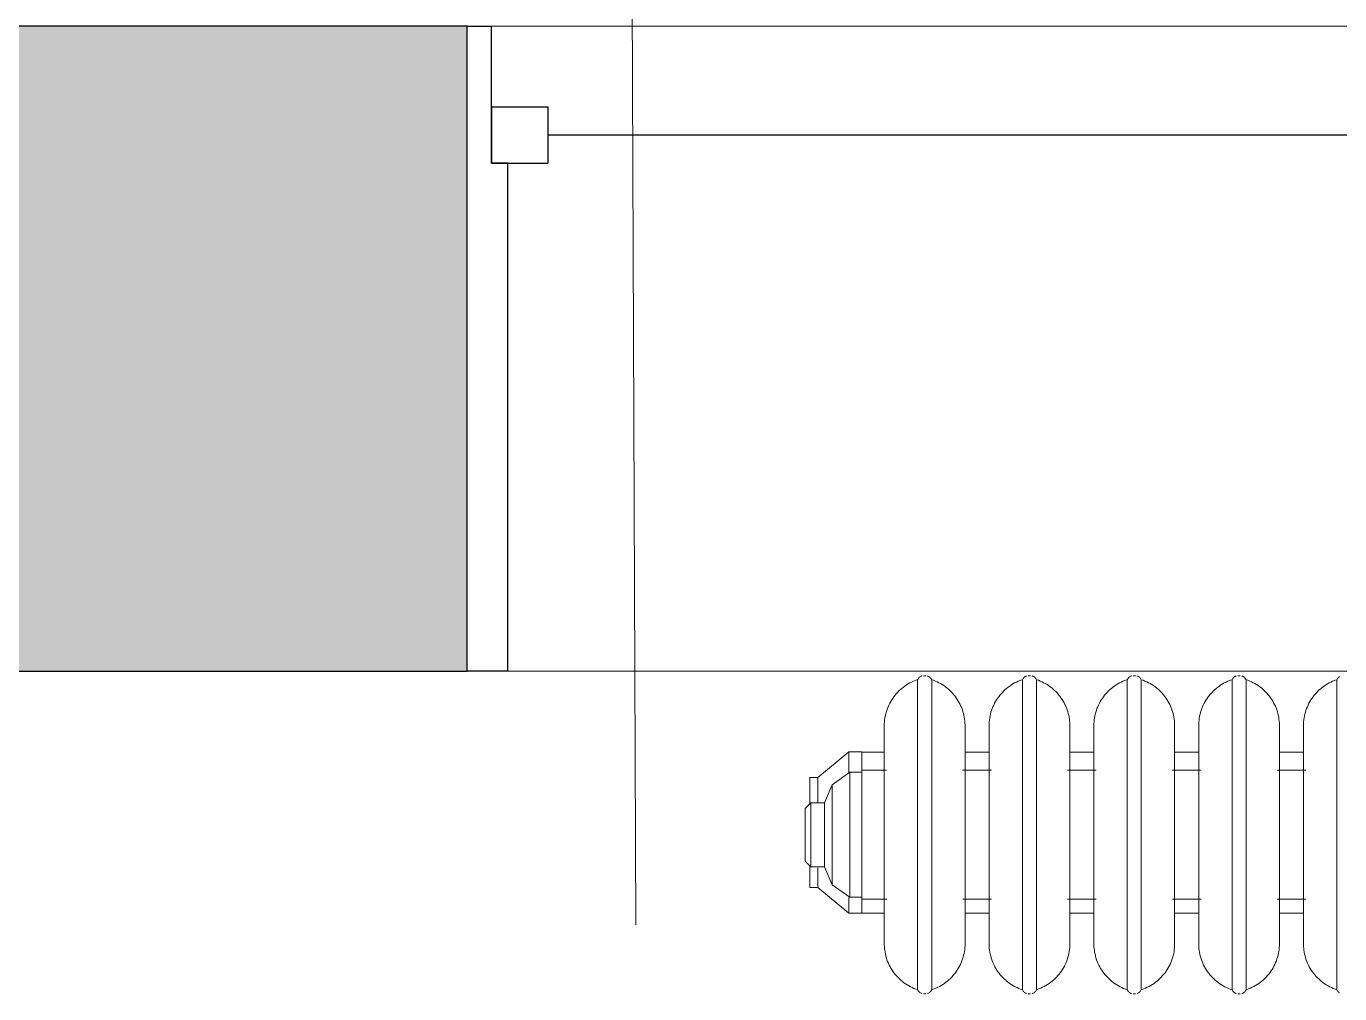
# Model space of a CAD drawing. Header units: inches. Extents: x -1176 to 1482, y -2527 to 978.
# Drawn here: x -435.46 to -394.73, y 533.67 to 563.68 of the extents above; entities that cross this region are included whole.
import ezdxf

# ---------------------------------------------------------------- set-up
doc = ezdxf.new("R2010")
doc.units = ezdxf.units.IN
doc.header["$MEASUREMENT"] = 0
for name, color, linetype, lineweight in [('A-AREA-IDEN', 2, 'Continuous', 9), ('A-GENM', 13, 'Continuous', 18), ('A-GLAZ', 151, 'Continuous', 18), ('A-WALL', 113, 'Continuous', 18), ('A-WALL-PATT', 111, 'Continuous', 18)]:
    doc.layers.add(name, color=color, linetype=linetype, lineweight=lineweight)

# ---------------------------------------------------------------- blocks, each defined once
blk = doc.blocks.new('Double Hung - side window 4_ X 6_ 3_ H 3-6972675-3rd Floor Power _ Signal')
at = {"layer": 'A-GLAZ', "color": 8, "lineweight": 30}
for p, q in [((-20.865, 10), (-22.115, 10)), ((-20.865, 10), (-20.865, -5.75)), ((20.865, 10), (22.115, 10)), ((20.865, -5.75), (20.865, 10)), ((-21.365, -5.75), (-19.615, -5.75)), ((-21.365, -7.5), (-21.365, -5.75)), ((-21.365, -5.75), (-20.865, -5.75)), ((-21.365, -5.75), (-21.365, -10)), ((-19.615, -7.5), (-19.615, -5.75)), ((19.615, -7.5), (19.615, -5.75)), ((21.365, -5.75), (19.615, -5.75)), ((20.865, -5.75), (21.365, -5.75)), ((21.365, -7.5), (21.365, -5.75)), ((21.365, -5.75), (21.365, -10)), ((-19.615, -6.625), (19.615, -6.625)), ((-21.365, -7.5), (-19.615, -7.5)), ((21.365, -7.5), (19.615, -7.5)), ((-22.115, -10), (-21.365, -10)), ((22.115, -10), (21.365, -10))]:
    blk.add_line(p, q, dxfattribs=at)
blk = doc.blocks.new('Cast_Iron_Radiator_8182 - Cast_Iron_Radiator_8182-V79-3rd Floor Power _ Signal')
at = {"layer": 'A-GENM', "lineweight": 9}
for p, q in [((4, 4.933), (3.963, 4.933)), ((4.037, 4.933), (4, 4.933)), ((7.25, 4.933), (7.213, 4.933)), ((7.287, 4.933), (7.25, 4.933)), ((10.5, 4.933), (10.463, 4.933)), ((10.537, 4.933), (10.5, 4.933)), ((13.75, 4.933), (13.713, 4.933)), ((13.787, 4.933), (13.75, 4.933)), ((0.968, 4.809), (0.943, 4.848)), ((0.968, 4.635), (0.968, 4.809)), ((0.968, 1), (0.968, 4.622)), ((3.807, 4.848), (3.782, 4.809)), ((3.782, 4.635), (3.782, 4.809)), ((3.782, 1), (3.782, 4.622)), ((4.218, 4.809), (4.193, 4.848)), ((4.218, 4.635), (4.218, 4.809)), ((4.218, 1), (4.218, 4.622)), ((7.057, 4.848), (7.032, 4.809)), ((7.032, 4.635), (7.032, 4.809)), ((7.032, 1), (7.032, 4.622)), ((7.468, 4.809), (7.443, 4.848)), ((7.468, 4.635), (7.468, 4.809)), ((7.468, 1), (7.468, 4.622)), ((10.307, 4.848), (10.282, 4.809)), ((10.282, 4.635), (10.282, 4.809)), ((10.282, 1), (10.282, 4.622)), ((10.718, 4.809), (10.693, 4.848)), ((10.718, 4.635), (10.718, 4.809)), ((10.718, 1), (10.718, 4.622)), ((13.557, 4.848), (13.532, 4.809)), ((13.532, 4.635), (13.532, 4.809)), ((13.532, 1), (13.532, 4.622)), ((13.968, 4.809), (13.943, 4.848)), ((13.968, 4.635), (13.968, 4.809)), ((13.968, 1), (13.968, 4.622)), ((2.754, 2.438), (1.999, 2.438)), ((6.004, 2.438), (5.249, 2.438)), ((9.254, 2.438), (8.499, 2.438)), ((12.504, 2.438), (11.749, 2.438)), ((15.702, 2.438), (14.999, 2.438)), ((16.106, 2.438), (15.702, 2.438)), ((15.702, 2.438), (15.702, 2.291)), ((15.702, 2.296), (15.702, 2.192)), ((15.702, 2.188), (15.702, 2.013)), ((17.064, 1.635), (16.106, 2.438)), ((16.106, 1.944), (16.106, 2.438)), ((2.818, 2), (1.928, 2)), ((6.068, 2), (5.178, 2)), ((9.318, 2), (8.428, 2)), ((12.568, 2), (11.678, 2)), ((15.702, 2), (14.928, 2)), ((15.702, 2), (15.702, -2)), ((16.067, 1.935), (15.702, 1.935)), ((16.617, 1.55), (16.067, 1.935)), ((16.067, 1.935), (16.067, -1.935)), ((17.314, 1.635), (17.064, 1.635)), ((17.064, 1.635), (17.064, 1.028)), ((17.314, 1.635), (17.314, 0.985)), ((16.853, 0.993), (16.617, 1.55)), ((16.617, 1.55), (16.617, -1.55)), ((0.968, -1), (0.968, 1)), ((2.002, -1), (2.002, 1)), ((2.748, 1), (2.748, -1)), ((3.782, -1), (3.782, 1)), ((4.218, -1), (4.218, 1)), ((5.252, -1), (5.252, 1)), ((5.998, 1), (5.998, -1)), ((7.032, -1), (7.032, 1)), ((7.468, -1), (7.468, 1)), ((8.502, -1), (8.502, 1)), ((9.248, 1), (9.248, -1)), ((10.282, -1), (10.282, 1)), ((10.718, -1), (10.718, 1)), ((11.752, -1), (11.752, 1)), ((12.498, 1), (12.498, -1)), ((13.532, -1), (13.532, 1)), ((13.968, -1), (13.968, 1)), ((15.002, -1), (15.002, 1)), ((17.275, 0.993), (16.853, 0.993)), ((16.853, 0.993), (16.853, -0.993)), ((17.452, 0.816), (17.275, 0.993)), ((17.275, 0.993), (17.275, -0.993)), ((17.452, 0.816), (17.452, -0.816)), ((0.968, -4.809), (0.968, -1)), ((3.782, -4.809), (3.782, -1)), ((4.218, -4.809), (4.218, -1)), ((7.032, -4.809), (7.032, -1)), ((7.468, -4.809), (7.468, -1)), ((10.282, -4.809), (10.282, -1)), ((10.718, -4.809), (10.718, -1)), ((13.532, -4.809), (13.532, -1)), ((13.968, -4.809), (13.968, -1)), ((16.617, -1.55), (16.853, -0.993)), ((16.853, -0.993), (17.275, -0.993)), ((17.064, -1.008), (17.064, -1.771)), ((17.275, -0.993), (17.452, -0.816)), ((17.314, -0.961), (17.314, -1.771)), ((16.067, -1.935), (16.617, -1.55)), ((1.932, -2), (2.822, -2)), ((5.182, -2), (6.072, -2)), ((8.432, -2), (9.322, -2)), ((11.682, -2), (12.572, -2)), ((14.932, -2), (15.702, -2)), ((15.702, -1.935), (16.067, -1.935)), ((15.702, -2.017), (15.702, -2.287)), ((16.106, -2.575), (17.064, -1.771)), ((16.106, -2.575), (16.106, -1.924)), ((17.064, -1.771), (17.314, -1.771)), ((15.702, -2.301), (15.702, -2.452)), ((15.702, -2.436), (15.702, -2.551)), ((1.997, -2.562), (2.753, -2.562)), ((5.247, -2.562), (6.003, -2.562)), ((8.497, -2.562), (9.253, -2.562)), ((11.747, -2.562), (12.503, -2.562)), ((14.997, -2.562), (15.702, -2.562)), ((15.702, -2.565), (15.702, -2.575)), ((15.702, -2.575), (16.106, -2.575)), ((0.943, -4.848), (0.968, -4.809)), ((3.782, -4.809), (3.807, -4.848)), ((4.193, -4.848), (4.218, -4.809)), ((7.032, -4.809), (7.057, -4.848)), ((7.443, -4.848), (7.468, -4.809)), ((10.282, -4.809), (10.307, -4.848)), ((10.693, -4.848), (10.718, -4.809)), ((13.532, -4.809), (13.557, -4.848)), ((13.943, -4.848), (13.968, -4.809)), ((3.963, -4.933), (4, -4.933)), ((4, -4.933), (4.037, -4.933)), ((7.213, -4.933), (7.25, -4.933)), ((7.25, -4.933), (7.287, -4.933)), ((10.463, -4.933), (10.5, -4.933)), ((10.5, -4.933), (10.537, -4.933)), ((13.713, -4.933), (13.75, -4.933)), ((13.75, -4.933), (13.787, -4.933))]:
    blk.add_line(p, q, dxfattribs=at)
at = {"layer": 'A-GENM', "lineweight": 9, "flags": 128}
for points in [[(0.886, 4.904), (0.892, 4.9), (0.898, 4.896), (0.904, 4.891), (0.909, 4.887)], [(3.841, 4.887), (3.847, 4.892), (3.853, 4.896), (3.859, 4.901), (3.865, 4.905)], [(3.878, 4.912), (3.885, 4.915), (3.892, 4.918), (3.899, 4.921), (3.906, 4.924), (3.913, 4.926)], [(4.088, 4.925), (4.095, 4.923), (4.102, 4.921), (4.109, 4.918), (4.116, 4.915), (4.123, 4.912)], [(4.136, 4.904), (4.142, 4.9), (4.148, 4.896), (4.154, 4.891), (4.159, 4.887)], [(7.091, 4.887), (7.097, 4.892), (7.103, 4.896), (7.109, 4.901), (7.115, 4.905)], [(7.128, 4.912), (7.135, 4.915), (7.142, 4.918), (7.149, 4.921), (7.156, 4.924), (7.163, 4.926)], [(7.338, 4.925), (7.345, 4.923), (7.352, 4.921), (7.359, 4.918), (7.366, 4.915), (7.373, 4.912)], [(7.386, 4.904), (7.392, 4.9), (7.398, 4.896), (7.404, 4.891), (7.409, 4.887)], [(10.341, 4.887), (10.347, 4.892), (10.353, 4.896), (10.359, 4.901), (10.365, 4.905)], [(10.378, 4.912), (10.385, 4.915), (10.392, 4.918), (10.399, 4.921), (10.406, 4.924), (10.413, 4.926)], [(10.588, 4.925), (10.595, 4.923), (10.602, 4.921), (10.609, 4.918), (10.616, 4.915), (10.623, 4.912)], [(10.636, 4.904), (10.642, 4.9), (10.648, 4.896), (10.654, 4.891), (10.659, 4.887)], [(13.591, 4.887), (13.597, 4.892), (13.603, 4.896), (13.609, 4.901), (13.615, 4.905)], [(13.628, 4.912), (13.635, 4.915), (13.642, 4.918), (13.649, 4.921), (13.656, 4.924), (13.663, 4.926)], [(13.838, 4.925), (13.845, 4.923), (13.852, 4.921), (13.859, 4.918), (13.866, 4.915), (13.873, 4.912)], [(13.886, 4.904), (13.892, 4.9), (13.898, 4.896), (13.904, 4.891), (13.909, 4.887)], [(0.92, 4.876), (0.925, 4.871), (0.93, 4.865), (0.935, 4.859), (0.939, 4.854), (0.943, 4.848)], [(0.968, 4.809), (1.025, 4.789), (1.081, 4.767), (1.135, 4.743), (1.189, 4.716), (1.242, 4.688), (1.294, 4.657), (1.344, 4.624), (1.393, 4.59), (1.441, 4.553), (1.487, 4.515), (1.531, 4.474), (1.574, 4.432), (1.615, 4.389), (1.654, 4.343), (1.692, 4.296), (1.727, 4.248), (1.761, 4.198), (1.793, 4.147), (1.822, 4.095), (1.849, 4.042), (1.875, 3.987), (1.898, 3.932), (1.919, 3.876), (1.937, 3.819), (1.953, 3.761), (1.967, 3.703), (1.979, 3.644), (1.988, 3.585), (1.995, 3.525), (2, 3.465), (2.002, 3.405), (2.002, 3.383)], [(2.748, 3.383), (2.749, 3.443), (2.753, 3.503), (2.759, 3.563), (2.767, 3.622), (2.778, 3.681), (2.791, 3.74), (2.807, 3.798), (2.824, 3.855), (2.844, 3.911), (2.867, 3.967), (2.891, 4.022), (2.918, 4.076), (2.946, 4.128), (2.977, 4.18), (3.01, 4.23), (3.045, 4.279), (3.082, 4.326), (3.12, 4.372), (3.161, 4.416), (3.203, 4.459), (3.247, 4.5), (3.292, 4.539), (3.339, 4.576), (3.388, 4.612), (3.438, 4.645), (3.489, 4.677), (3.541, 4.706), (3.595, 4.733), (3.649, 4.758), (3.705, 4.781), (3.761, 4.802)], [(3.807, 4.848), (3.812, 4.854), (3.816, 4.86), (3.821, 4.866), (3.825, 4.872), (3.831, 4.877)], [(4.17, 4.876), (4.175, 4.871), (4.18, 4.865), (4.185, 4.859), (4.189, 4.854), (4.193, 4.848)], [(4.218, 4.809), (4.275, 4.789), (4.331, 4.767), (4.385, 4.743), (4.439, 4.716), (4.492, 4.688), (4.544, 4.657), (4.594, 4.624), (4.643, 4.59), (4.691, 4.553), (4.737, 4.515), (4.781, 4.474), (4.824, 4.432), (4.865, 4.389), (4.904, 4.343), (4.942, 4.296), (4.977, 4.248), (5.011, 4.198), (5.043, 4.147), (5.072, 4.095), (5.099, 4.042), (5.125, 3.987), (5.148, 3.932), (5.169, 3.876), (5.187, 3.819), (5.203, 3.761), (5.217, 3.703), (5.229, 3.644), (5.238, 3.585), (5.245, 3.525), (5.25, 3.465), (5.252, 3.405), (5.252, 3.383)], [(5.998, 3.383), (5.999, 3.443), (6.003, 3.503), (6.009, 3.563), (6.017, 3.622), (6.028, 3.681), (6.041, 3.74), (6.057, 3.798), (6.074, 3.855), (6.094, 3.911), (6.117, 3.967), (6.141, 4.022), (6.168, 4.076), (6.196, 4.128), (6.227, 4.18), (6.26, 4.23), (6.295, 4.279), (6.332, 4.326), (6.37, 4.372), (6.411, 4.416), (6.453, 4.459), (6.497, 4.5), (6.542, 4.539), (6.589, 4.576), (6.638, 4.612), (6.688, 4.645), (6.739, 4.677), (6.791, 4.706), (6.845, 4.733), (6.899, 4.758), (6.955, 4.781), (7.011, 4.802)], [(7.057, 4.848), (7.062, 4.854), (7.066, 4.86), (7.071, 4.866), (7.075, 4.872), (7.081, 4.877)], [(7.42, 4.876), (7.425, 4.871), (7.43, 4.865), (7.435, 4.859), (7.439, 4.854), (7.443, 4.848)], [(7.468, 4.809), (7.525, 4.789), (7.581, 4.767), (7.635, 4.743), (7.689, 4.716), (7.742, 4.688), (7.794, 4.657), (7.844, 4.624), (7.893, 4.59), (7.941, 4.553), (7.987, 4.515), (8.031, 4.474), (8.074, 4.432), (8.115, 4.389), (8.154, 4.343), (8.192, 4.296), (8.227, 4.248), (8.261, 4.198), (8.293, 4.147), (8.322, 4.095), (8.349, 4.042), (8.375, 3.987), (8.398, 3.932), (8.419, 3.876), (8.437, 3.819), (8.453, 3.761), (8.467, 3.703), (8.479, 3.644), (8.488, 3.585), (8.495, 3.525), (8.5, 3.465), (8.502, 3.405), (8.502, 3.383)], [(9.248, 3.383), (9.249, 3.443), (9.253, 3.503), (9.259, 3.563), (9.267, 3.622), (9.278, 3.681), (9.291, 3.74), (9.307, 3.798), (9.324, 3.855), (9.344, 3.911), (9.367, 3.967), (9.391, 4.022), (9.418, 4.076), (9.446, 4.128), (9.477, 4.18), (9.51, 4.23), (9.545, 4.279), (9.582, 4.326), (9.62, 4.372), (9.661, 4.416), (9.703, 4.459), (9.747, 4.5), (9.792, 4.539), (9.839, 4.576), (9.888, 4.612), (9.938, 4.645), (9.989, 4.677), (10.041, 4.706), (10.095, 4.733), (10.149, 4.758), (10.205, 4.781), (10.261, 4.802)], [(10.307, 4.848), (10.312, 4.854), (10.316, 4.86), (10.321, 4.866), (10.325, 4.872), (10.331, 4.877)], [(10.67, 4.876), (10.675, 4.871), (10.68, 4.865), (10.685, 4.859), (10.689, 4.854), (10.693, 4.848)], [(10.718, 4.809), (10.775, 4.789), (10.831, 4.767), (10.885, 4.743), (10.939, 4.716), (10.992, 4.688), (11.044, 4.657), (11.094, 4.624), (11.143, 4.59), (11.191, 4.553), (11.237, 4.515), (11.281, 4.474), (11.324, 4.432), (11.365, 4.389), (11.404, 4.343), (11.442, 4.296), (11.477, 4.248), (11.511, 4.198), (11.543, 4.147), (11.572, 4.095), (11.599, 4.042), (11.625, 3.987), (11.648, 3.932), (11.669, 3.876), (11.687, 3.819), (11.703, 3.761), (11.717, 3.703), (11.729, 3.644), (11.738, 3.585), (11.745, 3.525), (11.75, 3.465), (11.752, 3.405), (11.752, 3.383)], [(12.498, 3.383), (12.499, 3.443), (12.503, 3.503), (12.509, 3.563), (12.517, 3.622), (12.528, 3.681), (12.541, 3.74), (12.557, 3.798), (12.574, 3.855), (12.594, 3.911), (12.617, 3.967), (12.641, 4.022), (12.668, 4.076), (12.696, 4.128), (12.727, 4.18), (12.76, 4.23), (12.795, 4.279), (12.832, 4.326), (12.87, 4.372), (12.911, 4.416), (12.953, 4.459), (12.997, 4.5), (13.042, 4.539), (13.089, 4.576), (13.138, 4.612), (13.188, 4.645), (13.239, 4.677), (13.291, 4.706), (13.345, 4.733), (13.399, 4.758), (13.455, 4.781), (13.511, 4.802)], [(13.557, 4.848), (13.562, 4.854), (13.566, 4.86), (13.571, 4.866), (13.575, 4.872), (13.581, 4.877)], [(13.92, 4.876), (13.925, 4.871), (13.93, 4.865), (13.935, 4.859), (13.939, 4.854), (13.943, 4.848)], [(13.968, 4.809), (14.025, 4.789), (14.081, 4.767), (14.135, 4.743), (14.189, 4.716), (14.242, 4.688), (14.294, 4.657), (14.344, 4.624), (14.393, 4.59), (14.441, 4.553), (14.487, 4.515), (14.531, 4.474), (14.574, 4.432), (14.615, 4.389), (14.654, 4.343), (14.692, 4.296), (14.727, 4.248), (14.761, 4.198), (14.793, 4.147), (14.822, 4.095), (14.849, 4.042), (14.875, 3.987), (14.898, 3.932), (14.919, 3.876), (14.937, 3.819), (14.953, 3.761), (14.967, 3.703), (14.979, 3.644), (14.988, 3.585), (14.995, 3.525), (15, 3.465), (15.002, 3.405), (15.002, 3.383)], [(2.002, 3.383), (2.002, 3.381), (2.002, 3.375), (2.002, 3.366), (2.002, 3.353), (2.002, 3.336), (2.002, 3.315), (2.002, 3.29), (2.002, 3.262), (2.002, 3.23), (2.002, 3.195), (2.002, 3.156), (2.002, 3.114), (2.002, 3.068), (2.002, 3.019), (2.002, 2.967), (2.002, 2.911), (2.002, 2.853), (2.002, 2.792), (2.002, 2.727), (2.002, 2.66), (2.002, 2.591), (2.002, 2.518), (2.002, 2.444)], [(2.002, 1), (2.002, 1.095), (2.002, 1.19), (2.002, 1.285), (2.002, 1.38), (2.002, 1.473), (2.002, 1.566), (2.002, 1.659), (2.002, 1.75), (2.002, 1.839), (2.002, 1.928), (2.002, 2.015), (2.002, 2.1), (2.002, 2.184), (2.002, 2.266), (2.002, 2.346), (2.002, 2.423), (2.002, 2.498), (2.002, 2.571), (2.002, 2.642), (2.002, 2.71), (2.002, 2.775), (2.002, 2.837), (2.002, 2.896), (2.002, 2.952), (2.002, 3.005), (2.002, 3.055), (2.002, 3.102), (2.002, 3.145), (2.002, 3.185), (2.002, 3.221), (2.002, 3.254), (2.002, 3.283), (2.002, 3.309), (2.002, 3.33), (2.002, 3.348), (2.002, 3.363), (2.002, 3.373), (2.002, 3.38), (2.002, 3.383), (2.002, 3.383)], [(2.748, 2.438), (2.748, 2.498), (2.748, 2.571), (2.748, 2.642), (2.748, 2.71), (2.748, 2.775), (2.748, 2.837), (2.748, 2.896), (2.748, 2.952), (2.748, 3.005), (2.748, 3.055), (2.748, 3.102), (2.748, 3.145), (2.748, 3.185), (2.748, 3.221), (2.748, 3.254), (2.748, 3.283), (2.748, 3.309), (2.748, 3.33), (2.748, 3.348), (2.748, 3.363), (2.748, 3.373), (2.748, 3.38), (2.748, 3.383), (2.748, 3.383)], [(2.748, 3.383), (2.748, 3.381), (2.748, 3.375), (2.748, 3.366), (2.748, 3.353), (2.748, 3.336), (2.748, 3.315), (2.748, 3.29), (2.748, 3.262), (2.748, 3.23), (2.748, 3.195), (2.748, 3.156), (2.748, 3.114), (2.748, 3.068), (2.748, 3.019), (2.748, 2.967), (2.748, 2.911), (2.748, 2.853), (2.748, 2.792), (2.748, 2.727), (2.748, 2.66), (2.748, 2.591), (2.748, 2.518), (2.748, 2.444), (2.748, 2.367), (2.748, 2.288), (2.748, 2.206), (2.748, 2.123), (2.748, 2.038), (2.748, 1.952), (2.748, 1.864), (2.748, 1.774), (2.748, 1.683), (2.748, 1.591), (2.748, 1.499), (2.748, 1.405), (2.748, 1.311), (2.748, 1.216), (2.748, 1.121), (2.748, 1.026), (2.748, 1)], [(5.252, 3.383), (5.252, 3.381), (5.252, 3.375), (5.252, 3.366), (5.252, 3.353), (5.252, 3.336), (5.252, 3.315), (5.252, 3.29), (5.252, 3.262), (5.252, 3.23), (5.252, 3.195), (5.252, 3.156), (5.252, 3.114), (5.252, 3.068), (5.252, 3.019), (5.252, 2.967), (5.252, 2.911), (5.252, 2.853), (5.252, 2.792), (5.252, 2.727), (5.252, 2.66), (5.252, 2.591), (5.252, 2.518), (5.252, 2.444)], [(5.252, 1), (5.252, 1.095), (5.252, 1.19), (5.252, 1.285), (5.252, 1.38), (5.252, 1.473), (5.252, 1.566), (5.252, 1.659), (5.252, 1.75), (5.252, 1.839), (5.252, 1.928), (5.252, 2.015), (5.252, 2.1), (5.252, 2.184), (5.252, 2.266), (5.252, 2.346), (5.252, 2.423), (5.252, 2.498), (5.252, 2.571), (5.252, 2.642), (5.252, 2.71), (5.252, 2.775), (5.252, 2.837), (5.252, 2.896), (5.252, 2.952), (5.252, 3.005), (5.252, 3.055), (5.252, 3.102), (5.252, 3.145), (5.252, 3.185), (5.252, 3.221), (5.252, 3.254), (5.252, 3.283), (5.252, 3.309), (5.252, 3.33), (5.252, 3.348), (5.252, 3.363), (5.252, 3.373), (5.252, 3.38), (5.252, 3.383), (5.252, 3.383)], [(5.998, 2.438), (5.998, 2.498), (5.998, 2.571), (5.998, 2.642), (5.998, 2.71), (5.998, 2.775), (5.998, 2.837), (5.998, 2.896), (5.998, 2.952), (5.998, 3.005), (5.998, 3.055), (5.998, 3.102), (5.998, 3.145), (5.998, 3.185), (5.998, 3.221), (5.998, 3.254), (5.998, 3.283), (5.998, 3.309), (5.998, 3.33), (5.998, 3.348), (5.998, 3.363), (5.998, 3.373), (5.998, 3.38), (5.998, 3.383), (5.998, 3.383)], [(5.998, 3.383), (5.998, 3.381), (5.998, 3.375), (5.998, 3.366), (5.998, 3.353), (5.998, 3.336), (5.998, 3.315), (5.998, 3.29), (5.998, 3.262), (5.998, 3.23), (5.998, 3.195), (5.998, 3.156), (5.998, 3.114), (5.998, 3.068), (5.998, 3.019), (5.998, 2.967), (5.998, 2.911), (5.998, 2.853), (5.998, 2.792), (5.998, 2.727), (5.998, 2.66), (5.998, 2.591), (5.998, 2.518), (5.998, 2.444), (5.998, 2.367), (5.998, 2.288), (5.998, 2.206), (5.998, 2.123), (5.998, 2.038), (5.998, 1.952), (5.998, 1.864), (5.998, 1.774), (5.998, 1.683), (5.998, 1.591), (5.998, 1.499), (5.998, 1.405), (5.998, 1.311), (5.998, 1.216), (5.998, 1.121), (5.998, 1.026), (5.998, 1)], [(8.502, 3.383), (8.502, 3.381), (8.502, 3.375), (8.502, 3.366), (8.502, 3.353), (8.502, 3.336), (8.502, 3.315), (8.502, 3.29), (8.502, 3.262), (8.502, 3.23), (8.502, 3.195), (8.502, 3.156), (8.502, 3.114), (8.502, 3.068), (8.502, 3.019), (8.502, 2.967), (8.502, 2.911), (8.502, 2.853), (8.502, 2.792), (8.502, 2.727), (8.502, 2.66), (8.502, 2.591), (8.502, 2.518), (8.502, 2.444)], [(8.502, 1), (8.502, 1.095), (8.502, 1.19), (8.502, 1.285), (8.502, 1.38), (8.502, 1.473), (8.502, 1.566), (8.502, 1.659), (8.502, 1.75), (8.502, 1.839), (8.502, 1.928), (8.502, 2.015), (8.502, 2.1), (8.502, 2.184), (8.502, 2.266), (8.502, 2.346), (8.502, 2.423), (8.502, 2.498), (8.502, 2.571), (8.502, 2.642), (8.502, 2.71), (8.502, 2.775), (8.502, 2.837), (8.502, 2.896), (8.502, 2.952), (8.502, 3.005), (8.502, 3.055), (8.502, 3.102), (8.502, 3.145), (8.502, 3.185), (8.502, 3.221), (8.502, 3.254), (8.502, 3.283), (8.502, 3.309), (8.502, 3.33), (8.502, 3.348), (8.502, 3.363), (8.502, 3.373), (8.502, 3.38), (8.502, 3.383), (8.502, 3.383)], [(9.248, 2.438), (9.248, 2.498), (9.248, 2.571), (9.248, 2.642), (9.248, 2.71), (9.248, 2.775), (9.248, 2.837), (9.248, 2.896), (9.248, 2.952), (9.248, 3.005), (9.248, 3.055), (9.248, 3.102), (9.248, 3.145), (9.248, 3.185), (9.248, 3.221), (9.248, 3.254), (9.248, 3.283), (9.248, 3.309), (9.248, 3.33), (9.248, 3.348), (9.248, 3.363), (9.248, 3.373), (9.248, 3.38), (9.248, 3.383), (9.248, 3.383)], [(9.248, 3.383), (9.248, 3.381), (9.248, 3.375), (9.248, 3.366), (9.248, 3.353), (9.248, 3.336), (9.248, 3.315), (9.248, 3.29), (9.248, 3.262), (9.248, 3.23), (9.248, 3.195), (9.248, 3.156), (9.248, 3.114), (9.248, 3.068), (9.248, 3.019), (9.248, 2.967), (9.248, 2.911), (9.248, 2.853), (9.248, 2.792), (9.248, 2.727), (9.248, 2.66), (9.248, 2.591), (9.248, 2.518), (9.248, 2.444), (9.248, 2.367), (9.248, 2.288), (9.248, 2.206), (9.248, 2.123), (9.248, 2.038), (9.248, 1.952), (9.248, 1.864), (9.248, 1.774), (9.248, 1.683), (9.248, 1.591), (9.248, 1.499), (9.248, 1.405), (9.248, 1.311), (9.248, 1.216), (9.248, 1.121), (9.248, 1.026), (9.248, 1)], [(11.752, 3.383), (11.752, 3.381), (11.752, 3.375), (11.752, 3.366), (11.752, 3.353), (11.752, 3.336), (11.752, 3.315), (11.752, 3.29), (11.752, 3.262), (11.752, 3.23), (11.752, 3.195), (11.752, 3.156), (11.752, 3.114), (11.752, 3.068), (11.752, 3.019), (11.752, 2.967), (11.752, 2.911), (11.752, 2.853), (11.752, 2.792), (11.752, 2.727), (11.752, 2.66), (11.752, 2.591), (11.752, 2.518), (11.752, 2.444)], [(11.752, 1), (11.752, 1.095), (11.752, 1.19), (11.752, 1.285), (11.752, 1.38), (11.752, 1.473), (11.752, 1.566), (11.752, 1.659), (11.752, 1.75), (11.752, 1.839), (11.752, 1.928), (11.752, 2.015), (11.752, 2.1), (11.752, 2.184), (11.752, 2.266), (11.752, 2.346), (11.752, 2.423), (11.752, 2.498), (11.752, 2.571), (11.752, 2.642), (11.752, 2.71), (11.752, 2.775), (11.752, 2.837), (11.752, 2.896), (11.752, 2.952), (11.752, 3.005), (11.752, 3.055), (11.752, 3.102), (11.752, 3.145), (11.752, 3.185), (11.752, 3.221), (11.752, 3.254), (11.752, 3.283), (11.752, 3.309), (11.752, 3.33), (11.752, 3.348), (11.752, 3.363), (11.752, 3.373), (11.752, 3.38), (11.752, 3.383), (11.752, 3.383)], [(12.498, 2.438), (12.498, 2.498), (12.498, 2.571), (12.498, 2.642), (12.498, 2.71), (12.498, 2.775), (12.498, 2.837), (12.498, 2.896), (12.498, 2.952), (12.498, 3.005), (12.498, 3.055), (12.498, 3.102), (12.498, 3.145), (12.498, 3.185), (12.498, 3.221), (12.498, 3.254), (12.498, 3.283), (12.498, 3.309), (12.498, 3.33), (12.498, 3.348), (12.498, 3.363), (12.498, 3.373), (12.498, 3.38), (12.498, 3.383), (12.498, 3.383)], [(12.498, 3.383), (12.498, 3.381), (12.498, 3.375), (12.498, 3.366), (12.498, 3.353), (12.498, 3.336), (12.498, 3.315), (12.498, 3.29), (12.498, 3.262), (12.498, 3.23), (12.498, 3.195), (12.498, 3.156), (12.498, 3.114), (12.498, 3.068), (12.498, 3.019), (12.498, 2.967), (12.498, 2.911), (12.498, 2.853), (12.498, 2.792), (12.498, 2.727), (12.498, 2.66), (12.498, 2.591), (12.498, 2.518), (12.498, 2.444), (12.498, 2.367), (12.498, 2.288), (12.498, 2.206), (12.498, 2.123), (12.498, 2.038), (12.498, 1.952), (12.498, 1.864), (12.498, 1.774), (12.498, 1.683), (12.498, 1.591), (12.498, 1.499), (12.498, 1.405), (12.498, 1.311), (12.498, 1.216), (12.498, 1.121), (12.498, 1.026), (12.498, 1)], [(15.002, 3.383), (15.002, 3.381), (15.002, 3.375), (15.002, 3.366), (15.002, 3.353), (15.002, 3.336), (15.002, 3.315), (15.002, 3.29), (15.002, 3.262), (15.002, 3.23), (15.002, 3.195), (15.002, 3.156), (15.002, 3.114), (15.002, 3.068), (15.002, 3.019), (15.002, 2.967), (15.002, 2.911), (15.002, 2.853), (15.002, 2.792), (15.002, 2.727), (15.002, 2.66), (15.002, 2.591), (15.002, 2.518), (15.002, 2.444)], [(15.002, 1), (15.002, 1.095), (15.002, 1.19), (15.002, 1.285), (15.002, 1.38), (15.002, 1.473), (15.002, 1.566), (15.002, 1.659), (15.002, 1.75), (15.002, 1.839), (15.002, 1.928), (15.002, 2.015), (15.002, 2.1), (15.002, 2.184), (15.002, 2.266), (15.002, 2.346), (15.002, 2.423), (15.002, 2.498), (15.002, 2.571), (15.002, 2.642), (15.002, 2.71), (15.002, 2.775), (15.002, 2.837), (15.002, 2.896), (15.002, 2.952), (15.002, 3.005), (15.002, 3.055), (15.002, 3.102), (15.002, 3.145), (15.002, 3.185), (15.002, 3.221), (15.002, 3.254), (15.002, 3.283), (15.002, 3.309), (15.002, 3.33), (15.002, 3.348), (15.002, 3.363), (15.002, 3.373), (15.002, 3.38), (15.002, 3.383), (15.002, 3.383)], [(2.002, -3.383), (2.002, -3.381), (2.002, -3.375), (2.002, -3.366), (2.002, -3.353), (2.002, -3.336), (2.002, -3.315), (2.002, -3.29), (2.002, -3.262), (2.002, -3.23), (2.002, -3.195), (2.002, -3.156), (2.002, -3.114), (2.002, -3.068), (2.002, -3.019), (2.002, -2.967), (2.002, -2.911), (2.002, -2.853), (2.002, -2.792), (2.002, -2.727), (2.002, -2.66), (2.002, -2.591), (2.002, -2.518), (2.002, -2.444), (2.002, -2.367), (2.002, -2.288), (2.002, -2.206), (2.002, -2.123), (2.002, -2.038), (2.002, -1.952), (2.002, -1.864), (2.002, -1.774), (2.002, -1.683), (2.002, -1.591), (2.002, -1.499), (2.002, -1.405), (2.002, -1.311), (2.002, -1.216), (2.002, -1.121), (2.002, -1.026), (2.002, -1)], [(2.748, -1), (2.748, -1.095), (2.748, -1.19), (2.748, -1.285), (2.748, -1.38), (2.748, -1.473), (2.748, -1.566), (2.748, -1.659), (2.748, -1.75), (2.748, -1.839), (2.748, -1.928), (2.748, -2.015), (2.748, -2.1), (2.748, -2.184), (2.748, -2.266), (2.748, -2.346), (2.748, -2.423), (2.748, -2.498), (2.748, -2.571), (2.748, -2.642), (2.748, -2.71), (2.748, -2.775), (2.748, -2.837), (2.748, -2.896), (2.748, -2.952), (2.748, -3.005), (2.748, -3.055), (2.748, -3.102), (2.748, -3.145), (2.748, -3.185), (2.748, -3.221), (2.748, -3.254), (2.748, -3.283), (2.748, -3.309), (2.748, -3.33), (2.748, -3.348), (2.748, -3.363), (2.748, -3.373), (2.748, -3.38), (2.748, -3.383), (2.748, -3.383)], [(5.252, -3.383), (5.252, -3.381), (5.252, -3.375), (5.252, -3.366), (5.252, -3.353), (5.252, -3.336), (5.252, -3.315), (5.252, -3.29), (5.252, -3.262), (5.252, -3.23), (5.252, -3.195), (5.252, -3.156), (5.252, -3.114), (5.252, -3.068), (5.252, -3.019), (5.252, -2.967), (5.252, -2.911), (5.252, -2.853), (5.252, -2.792), (5.252, -2.727), (5.252, -2.66), (5.252, -2.591), (5.252, -2.518), (5.252, -2.444), (5.252, -2.367), (5.252, -2.288), (5.252, -2.206), (5.252, -2.123), (5.252, -2.038), (5.252, -1.952), (5.252, -1.864), (5.252, -1.774), (5.252, -1.683), (5.252, -1.591), (5.252, -1.499), (5.252, -1.405), (5.252, -1.311), (5.252, -1.216), (5.252, -1.121), (5.252, -1.026), (5.252, -1)], [(5.998, -1), (5.998, -1.095), (5.998, -1.19), (5.998, -1.285), (5.998, -1.38), (5.998, -1.473), (5.998, -1.566), (5.998, -1.659), (5.998, -1.75), (5.998, -1.839), (5.998, -1.928), (5.998, -2.015), (5.998, -2.1), (5.998, -2.184), (5.998, -2.266), (5.998, -2.346), (5.998, -2.423), (5.998, -2.498), (5.998, -2.571), (5.998, -2.642), (5.998, -2.71), (5.998, -2.775), (5.998, -2.837), (5.998, -2.896), (5.998, -2.952), (5.998, -3.005), (5.998, -3.055), (5.998, -3.102), (5.998, -3.145), (5.998, -3.185), (5.998, -3.221), (5.998, -3.254), (5.998, -3.283), (5.998, -3.309), (5.998, -3.33), (5.998, -3.348), (5.998, -3.363), (5.998, -3.373), (5.998, -3.38), (5.998, -3.383), (5.998, -3.383)], [(8.502, -3.383), (8.502, -3.381), (8.502, -3.375), (8.502, -3.366), (8.502, -3.353), (8.502, -3.336), (8.502, -3.315), (8.502, -3.29), (8.502, -3.262), (8.502, -3.23), (8.502, -3.195), (8.502, -3.156), (8.502, -3.114), (8.502, -3.068), (8.502, -3.019), (8.502, -2.967), (8.502, -2.911), (8.502, -2.853), (8.502, -2.792), (8.502, -2.727), (8.502, -2.66), (8.502, -2.591), (8.502, -2.518), (8.502, -2.444), (8.502, -2.367), (8.502, -2.288), (8.502, -2.206), (8.502, -2.123), (8.502, -2.038), (8.502, -1.952), (8.502, -1.864), (8.502, -1.774), (8.502, -1.683), (8.502, -1.591), (8.502, -1.499), (8.502, -1.405), (8.502, -1.311), (8.502, -1.216), (8.502, -1.121), (8.502, -1.026), (8.502, -1)], [(9.248, -1), (9.248, -1.095), (9.248, -1.19), (9.248, -1.285), (9.248, -1.38), (9.248, -1.473), (9.248, -1.566), (9.248, -1.659), (9.248, -1.75), (9.248, -1.839), (9.248, -1.928), (9.248, -2.015), (9.248, -2.1), (9.248, -2.184), (9.248, -2.266), (9.248, -2.346), (9.248, -2.423), (9.248, -2.498), (9.248, -2.571), (9.248, -2.642), (9.248, -2.71), (9.248, -2.775), (9.248, -2.837), (9.248, -2.896), (9.248, -2.952), (9.248, -3.005), (9.248, -3.055), (9.248, -3.102), (9.248, -3.145), (9.248, -3.185), (9.248, -3.221), (9.248, -3.254), (9.248, -3.283), (9.248, -3.309), (9.248, -3.33), (9.248, -3.348), (9.248, -3.363), (9.248, -3.373), (9.248, -3.38), (9.248, -3.383), (9.248, -3.383)], [(11.752, -3.383), (11.752, -3.381), (11.752, -3.375), (11.752, -3.366), (11.752, -3.353), (11.752, -3.336), (11.752, -3.315), (11.752, -3.29), (11.752, -3.262), (11.752, -3.23), (11.752, -3.195), (11.752, -3.156), (11.752, -3.114), (11.752, -3.068), (11.752, -3.019), (11.752, -2.967), (11.752, -2.911), (11.752, -2.853), (11.752, -2.792), (11.752, -2.727), (11.752, -2.66), (11.752, -2.591), (11.752, -2.518), (11.752, -2.444), (11.752, -2.367), (11.752, -2.288), (11.752, -2.206), (11.752, -2.123), (11.752, -2.038), (11.752, -1.952), (11.752, -1.864), (11.752, -1.774), (11.752, -1.683), (11.752, -1.591), (11.752, -1.499), (11.752, -1.405), (11.752, -1.311), (11.752, -1.216), (11.752, -1.121), (11.752, -1.026), (11.752, -1)], [(12.498, -1), (12.498, -1.095), (12.498, -1.19), (12.498, -1.285), (12.498, -1.38), (12.498, -1.473), (12.498, -1.566), (12.498, -1.659), (12.498, -1.75), (12.498, -1.839), (12.498, -1.928), (12.498, -2.015), (12.498, -2.1), (12.498, -2.184), (12.498, -2.266), (12.498, -2.346), (12.498, -2.423), (12.498, -2.498), (12.498, -2.571), (12.498, -2.642), (12.498, -2.71), (12.498, -2.775), (12.498, -2.837), (12.498, -2.896), (12.498, -2.952), (12.498, -3.005), (12.498, -3.055), (12.498, -3.102), (12.498, -3.145), (12.498, -3.185), (12.498, -3.221), (12.498, -3.254), (12.498, -3.283), (12.498, -3.309), (12.498, -3.33), (12.498, -3.348), (12.498, -3.363), (12.498, -3.373), (12.498, -3.38), (12.498, -3.383), (12.498, -3.383)], [(15.002, -3.383), (15.002, -3.381), (15.002, -3.375), (15.002, -3.366), (15.002, -3.353), (15.002, -3.336), (15.002, -3.315), (15.002, -3.29), (15.002, -3.262), (15.002, -3.23), (15.002, -3.195), (15.002, -3.156), (15.002, -3.114), (15.002, -3.068), (15.002, -3.019), (15.002, -2.967), (15.002, -2.911), (15.002, -2.853), (15.002, -2.792), (15.002, -2.727), (15.002, -2.66), (15.002, -2.591), (15.002, -2.518), (15.002, -2.444), (15.002, -2.367), (15.002, -2.288), (15.002, -2.206), (15.002, -2.123), (15.002, -2.038), (15.002, -1.952), (15.002, -1.864), (15.002, -1.774), (15.002, -1.683), (15.002, -1.591), (15.002, -1.499), (15.002, -1.405), (15.002, -1.311), (15.002, -1.216), (15.002, -1.121), (15.002, -1.026), (15.002, -1)], [(2.002, -2.571), (2.002, -2.642), (2.002, -2.71), (2.002, -2.775), (2.002, -2.837), (2.002, -2.896), (2.002, -2.952), (2.002, -3.005), (2.002, -3.055), (2.002, -3.102), (2.002, -3.145), (2.002, -3.185), (2.002, -3.221), (2.002, -3.254), (2.002, -3.283), (2.002, -3.309), (2.002, -3.33), (2.002, -3.348), (2.002, -3.363), (2.002, -3.373), (2.002, -3.38), (2.002, -3.383), (2.002, -3.383)], [(2.748, -3.383), (2.748, -3.381), (2.748, -3.375), (2.748, -3.366), (2.748, -3.353), (2.748, -3.336), (2.748, -3.315), (2.748, -3.29), (2.748, -3.262), (2.748, -3.23), (2.748, -3.195), (2.748, -3.156), (2.748, -3.114), (2.748, -3.068), (2.748, -3.019), (2.748, -2.967), (2.748, -2.911), (2.748, -2.853), (2.748, -2.792), (2.748, -2.727), (2.748, -2.66), (2.748, -2.591), (2.748, -2.562)], [(5.252, -2.571), (5.252, -2.642), (5.252, -2.71), (5.252, -2.775), (5.252, -2.837), (5.252, -2.896), (5.252, -2.952), (5.252, -3.005), (5.252, -3.055), (5.252, -3.102), (5.252, -3.145), (5.252, -3.185), (5.252, -3.221), (5.252, -3.254), (5.252, -3.283), (5.252, -3.309), (5.252, -3.33), (5.252, -3.348), (5.252, -3.363), (5.252, -3.373), (5.252, -3.38), (5.252, -3.383), (5.252, -3.383)], [(5.998, -3.383), (5.998, -3.381), (5.998, -3.375), (5.998, -3.366), (5.998, -3.353), (5.998, -3.336), (5.998, -3.315), (5.998, -3.29), (5.998, -3.262), (5.998, -3.23), (5.998, -3.195), (5.998, -3.156), (5.998, -3.114), (5.998, -3.068), (5.998, -3.019), (5.998, -2.967), (5.998, -2.911), (5.998, -2.853), (5.998, -2.792), (5.998, -2.727), (5.998, -2.66), (5.998, -2.591), (5.998, -2.562)], [(8.502, -2.571), (8.502, -2.642), (8.502, -2.71), (8.502, -2.775), (8.502, -2.837), (8.502, -2.896), (8.502, -2.952), (8.502, -3.005), (8.502, -3.055), (8.502, -3.102), (8.502, -3.145), (8.502, -3.185), (8.502, -3.221), (8.502, -3.254), (8.502, -3.283), (8.502, -3.309), (8.502, -3.33), (8.502, -3.348), (8.502, -3.363), (8.502, -3.373), (8.502, -3.38), (8.502, -3.383), (8.502, -3.383)], [(9.248, -3.383), (9.248, -3.381), (9.248, -3.375), (9.248, -3.366), (9.248, -3.353), (9.248, -3.336), (9.248, -3.315), (9.248, -3.29), (9.248, -3.262), (9.248, -3.23), (9.248, -3.195), (9.248, -3.156), (9.248, -3.114), (9.248, -3.068), (9.248, -3.019), (9.248, -2.967), (9.248, -2.911), (9.248, -2.853), (9.248, -2.792), (9.248, -2.727), (9.248, -2.66), (9.248, -2.591), (9.248, -2.562)], [(11.752, -2.571), (11.752, -2.642), (11.752, -2.71), (11.752, -2.775), (11.752, -2.837), (11.752, -2.896), (11.752, -2.952), (11.752, -3.005), (11.752, -3.055), (11.752, -3.102), (11.752, -3.145), (11.752, -3.185), (11.752, -3.221), (11.752, -3.254), (11.752, -3.283), (11.752, -3.309), (11.752, -3.33), (11.752, -3.348), (11.752, -3.363), (11.752, -3.373), (11.752, -3.38), (11.752, -3.383), (11.752, -3.383)], [(12.498, -3.383), (12.498, -3.381), (12.498, -3.375), (12.498, -3.366), (12.498, -3.353), (12.498, -3.336), (12.498, -3.315), (12.498, -3.29), (12.498, -3.262), (12.498, -3.23), (12.498, -3.195), (12.498, -3.156), (12.498, -3.114), (12.498, -3.068), (12.498, -3.019), (12.498, -2.967), (12.498, -2.911), (12.498, -2.853), (12.498, -2.792), (12.498, -2.727), (12.498, -2.66), (12.498, -2.591), (12.498, -2.562)], [(15.002, -2.571), (15.002, -2.642), (15.002, -2.71), (15.002, -2.775), (15.002, -2.837), (15.002, -2.896), (15.002, -2.952), (15.002, -3.005), (15.002, -3.055), (15.002, -3.102), (15.002, -3.145), (15.002, -3.185), (15.002, -3.221), (15.002, -3.254), (15.002, -3.283), (15.002, -3.309), (15.002, -3.33), (15.002, -3.348), (15.002, -3.363), (15.002, -3.373), (15.002, -3.38), (15.002, -3.383), (15.002, -3.383)], [(2.002, -3.383), (2.001, -3.443), (1.997, -3.503), (1.991, -3.563), (1.983, -3.622), (1.972, -3.681), (1.959, -3.74), (1.943, -3.798), (1.926, -3.855), (1.906, -3.911), (1.883, -3.967), (1.859, -4.022), (1.832, -4.076), (1.804, -4.128), (1.773, -4.18), (1.74, -4.23), (1.705, -4.279), (1.668, -4.326), (1.63, -4.372), (1.589, -4.416), (1.547, -4.459), (1.503, -4.5), (1.458, -4.539), (1.411, -4.576), (1.362, -4.612), (1.312, -4.645), (1.261, -4.677), (1.209, -4.706), (1.155, -4.733), (1.101, -4.758), (1.045, -4.781), (0.989, -4.802)], [(3.782, -4.809), (3.725, -4.789), (3.669, -4.767), (3.615, -4.743), (3.561, -4.716), (3.508, -4.688), (3.456, -4.657), (3.406, -4.624), (3.357, -4.59), (3.309, -4.553), (3.263, -4.515), (3.219, -4.474), (3.176, -4.432), (3.135, -4.389), (3.096, -4.343), (3.058, -4.296), (3.023, -4.248), (2.989, -4.198), (2.957, -4.147), (2.928, -4.095), (2.901, -4.042), (2.875, -3.987), (2.852, -3.932), (2.831, -3.876), (2.813, -3.819), (2.797, -3.761), (2.783, -3.703), (2.771, -3.644), (2.762, -3.585), (2.755, -3.525), (2.75, -3.465), (2.748, -3.405), (2.748, -3.383)], [(5.252, -3.383), (5.251, -3.443), (5.247, -3.503), (5.241, -3.563), (5.233, -3.622), (5.222, -3.681), (5.209, -3.74), (5.193, -3.798), (5.176, -3.855), (5.156, -3.911), (5.133, -3.967), (5.109, -4.022), (5.082, -4.076), (5.054, -4.128), (5.023, -4.18), (4.99, -4.23), (4.955, -4.279), (4.918, -4.326), (4.88, -4.372), (4.839, -4.416), (4.797, -4.459), (4.753, -4.5), (4.708, -4.539), (4.661, -4.576), (4.612, -4.612), (4.562, -4.645), (4.511, -4.677), (4.459, -4.706), (4.405, -4.733), (4.351, -4.758), (4.295, -4.781), (4.239, -4.802)], [(7.032, -4.809), (6.975, -4.789), (6.919, -4.767), (6.865, -4.743), (6.811, -4.716), (6.758, -4.688), (6.706, -4.657), (6.656, -4.624), (6.607, -4.59), (6.559, -4.553), (6.513, -4.515), (6.469, -4.474), (6.426, -4.432), (6.385, -4.389), (6.346, -4.343), (6.308, -4.296), (6.273, -4.248), (6.239, -4.198), (6.207, -4.147), (6.178, -4.095), (6.151, -4.042), (6.125, -3.987), (6.102, -3.932), (6.081, -3.876), (6.063, -3.819), (6.047, -3.761), (6.033, -3.703), (6.021, -3.644), (6.012, -3.585), (6.005, -3.525), (6, -3.465), (5.998, -3.405), (5.998, -3.383)], [(8.502, -3.383), (8.501, -3.443), (8.497, -3.503), (8.491, -3.563), (8.483, -3.622), (8.472, -3.681), (8.459, -3.74), (8.443, -3.798), (8.426, -3.855), (8.406, -3.911), (8.383, -3.967), (8.359, -4.022), (8.332, -4.076), (8.304, -4.128), (8.273, -4.18), (8.24, -4.23), (8.205, -4.279), (8.168, -4.326), (8.13, -4.372), (8.089, -4.416), (8.047, -4.459), (8.003, -4.5), (7.958, -4.539), (7.911, -4.576), (7.862, -4.612), (7.812, -4.645), (7.761, -4.677), (7.709, -4.706), (7.655, -4.733), (7.601, -4.758), (7.545, -4.781), (7.489, -4.802)], [(10.261, -4.802), (10.225, -4.789), (10.169, -4.767), (10.115, -4.743), (10.061, -4.716), (10.008, -4.688), (9.956, -4.657), (9.906, -4.624), (9.857, -4.59), (9.809, -4.553), (9.763, -4.515), (9.719, -4.474), (9.676, -4.432), (9.635, -4.389), (9.596, -4.343), (9.558, -4.296), (9.523, -4.248), (9.489, -4.198), (9.457, -4.147), (9.428, -4.095), (9.401, -4.042), (9.375, -3.987), (9.352, -3.932), (9.331, -3.876), (9.313, -3.819), (9.297, -3.761), (9.283, -3.703), (9.271, -3.644), (9.262, -3.585), (9.255, -3.525), (9.25, -3.465), (9.248, -3.405), (9.248, -3.383)], [(11.752, -3.383), (11.751, -3.443), (11.747, -3.503), (11.741, -3.563), (11.733, -3.622), (11.722, -3.681), (11.709, -3.74), (11.693, -3.798), (11.676, -3.855), (11.656, -3.911), (11.633, -3.967), (11.609, -4.022), (11.582, -4.076), (11.554, -4.128), (11.523, -4.18), (11.49, -4.23), (11.455, -4.279), (11.418, -4.326), (11.38, -4.372), (11.339, -4.416), (11.297, -4.459), (11.253, -4.5), (11.208, -4.539), (11.161, -4.576), (11.112, -4.612), (11.062, -4.645), (11.011, -4.677), (10.959, -4.706), (10.905, -4.733), (10.851, -4.758), (10.795, -4.781), (10.739, -4.802)], [(13.532, -4.809), (13.475, -4.789), (13.419, -4.767), (13.365, -4.743), (13.311, -4.716), (13.258, -4.688), (13.206, -4.657), (13.156, -4.624), (13.107, -4.59), (13.059, -4.553), (13.013, -4.515), (12.969, -4.474), (12.926, -4.432), (12.885, -4.389), (12.846, -4.343), (12.808, -4.296), (12.773, -4.248), (12.739, -4.198), (12.707, -4.147), (12.678, -4.095), (12.651, -4.042), (12.625, -3.987), (12.602, -3.932), (12.581, -3.876), (12.563, -3.819), (12.547, -3.761), (12.533, -3.703), (12.521, -3.644), (12.512, -3.585), (12.505, -3.525), (12.5, -3.465), (12.498, -3.405), (12.498, -3.383)], [(15.002, -3.383), (15.001, -3.443), (14.997, -3.503), (14.991, -3.563), (14.983, -3.622), (14.972, -3.681), (14.959, -3.74), (14.943, -3.798), (14.926, -3.855), (14.906, -3.911), (14.883, -3.967), (14.859, -4.022), (14.832, -4.076), (14.804, -4.128), (14.773, -4.18), (14.74, -4.23), (14.705, -4.279), (14.668, -4.326), (14.63, -4.372), (14.589, -4.416), (14.547, -4.459), (14.503, -4.5), (14.458, -4.539), (14.411, -4.576), (14.362, -4.612), (14.312, -4.645), (14.261, -4.677), (14.209, -4.706), (14.155, -4.733), (14.101, -4.758), (14.045, -4.781), (13.989, -4.802)], [(0.909, -4.887), (0.903, -4.892), (0.897, -4.896), (0.891, -4.901), (0.885, -4.905)], [(0.943, -4.848), (0.938, -4.854), (0.934, -4.86), (0.929, -4.866), (0.925, -4.872), (0.919, -4.877)], [(3.83, -4.876), (3.825, -4.871), (3.82, -4.865), (3.815, -4.859), (3.811, -4.854), (3.807, -4.848)], [(3.864, -4.904), (3.858, -4.9), (3.852, -4.896), (3.846, -4.891), (3.841, -4.887)], [(4.159, -4.887), (4.153, -4.892), (4.147, -4.896), (4.141, -4.901), (4.135, -4.905)], [(4.193, -4.848), (4.188, -4.854), (4.184, -4.86), (4.179, -4.866), (4.175, -4.872), (4.169, -4.877)], [(7.08, -4.876), (7.075, -4.871), (7.07, -4.865), (7.065, -4.859), (7.061, -4.854), (7.057, -4.848)], [(7.114, -4.904), (7.108, -4.9), (7.102, -4.896), (7.096, -4.891), (7.091, -4.887)], [(7.409, -4.887), (7.403, -4.892), (7.397, -4.896), (7.391, -4.901), (7.385, -4.905)], [(7.443, -4.848), (7.438, -4.854), (7.434, -4.86), (7.429, -4.866), (7.425, -4.872), (7.419, -4.877)], [(10.33, -4.876), (10.325, -4.871), (10.32, -4.865), (10.315, -4.859), (10.311, -4.854), (10.307, -4.848)], [(10.364, -4.904), (10.358, -4.9), (10.352, -4.896), (10.346, -4.891), (10.341, -4.887)], [(10.659, -4.887), (10.653, -4.892), (10.647, -4.896), (10.641, -4.901), (10.635, -4.905)], [(10.693, -4.848), (10.688, -4.854), (10.684, -4.86), (10.679, -4.866), (10.675, -4.872), (10.669, -4.877)], [(13.58, -4.876), (13.575, -4.871), (13.57, -4.865), (13.565, -4.859), (13.561, -4.854), (13.557, -4.848)], [(13.614, -4.904), (13.608, -4.9), (13.602, -4.896), (13.596, -4.891), (13.591, -4.887)], [(13.909, -4.887), (13.903, -4.892), (13.897, -4.896), (13.891, -4.901), (13.885, -4.905)], [(13.943, -4.848), (13.938, -4.854), (13.934, -4.86), (13.929, -4.866), (13.925, -4.872), (13.919, -4.877)], [(3.912, -4.925), (3.905, -4.923), (3.898, -4.921), (3.891, -4.918), (3.884, -4.915), (3.877, -4.912)], [(4.122, -4.912), (4.115, -4.915), (4.108, -4.918), (4.101, -4.921), (4.094, -4.924), (4.087, -4.926)], [(7.162, -4.925), (7.155, -4.923), (7.148, -4.921), (7.141, -4.918), (7.134, -4.915), (7.127, -4.912)], [(7.372, -4.912), (7.365, -4.915), (7.358, -4.918), (7.351, -4.921), (7.344, -4.924), (7.337, -4.926)], [(10.412, -4.925), (10.405, -4.923), (10.398, -4.921), (10.391, -4.918), (10.384, -4.915), (10.377, -4.912)], [(10.622, -4.912), (10.615, -4.915), (10.608, -4.918), (10.601, -4.921), (10.594, -4.924), (10.587, -4.926)], [(13.662, -4.925), (13.655, -4.923), (13.648, -4.921), (13.641, -4.918), (13.634, -4.915), (13.627, -4.912)], [(13.872, -4.912), (13.865, -4.915), (13.858, -4.918), (13.851, -4.921), (13.844, -4.924), (13.837, -4.926)]]:
    blk.add_lwpolyline(points, dxfattribs=at)

msp = doc.modelspace()

# ---------------------------------------------------------------- hatches: boundary and pattern name
at = {"layer": 'A-WALL-PATT', "lineweight": 9}
h = msp.add_hatch(color=7, dxfattribs=at)
h.paths.add_polyline_path([(1.715, 543.684), (1.715, 563.684), (-53.535, 563.684), (-53.535, 543.684), (-11.432, 543.684)], flags=0)
h.paths.add_polyline_path([(-99.528, 543.684), (-97.765, 543.684), (-97.765, 563.684), (-152.067, 563.684), (-152.067, 543.684), (-103.153, 543.684)], flags=0)
h.paths.add_polyline_path([(-196.298, 543.684), (-196.298, 563.684), (-264.813, 563.684), (-264.813, 543.684), (-217.625, 543.684)], flags=0)
h.paths.add_polyline_path([(-309.043, 543.684), (-309.043, 563.684), (-377.558, 563.684), (-377.558, 543.684), (-309.266, 543.684)], flags=0)
h.paths.add_polyline_path([(-421.788, 543.684), (-421.788, 563.684), (-476.709, 563.684), (-476.709, 543.684), (-423.817, 543.684)], flags=0)
h.paths.add_polyline_path([(-513.709, 543.684), (-513.709, 563.684), (-590.071, 563.684), (-590.071, 543.684), (-538.369, 543.684)], flags=0)

# ---------------------------------------------------------------- linework, layer by layer
at = {"layer": 'A-AREA-IDEN'}
msp.add_line((-416.558, 535.807), (-416.69, 570.157), dxfattribs=at)
at = {"layer": 'A-WALL', "color": 8, "lineweight": 30}
for p, q in [((-421.788, 563.684), (-476.709, 563.684)), ((-421.788, 543.684), (-421.788, 563.684)), ((-476.709, 543.684), (-421.788, 543.684))]:
    msp.add_line(p, q, dxfattribs=at)
at = {"layer": 'A-WALL', "lineweight": 9}
for p, q in [((-421.788, 563.684), (-377.558, 563.684)), ((-386.196, 543.684), (-421.788, 543.684))]:
    msp.add_line(p, q, dxfattribs=at)

# ---------------------------------------------------------------- block references
at = {"layer": 'A-GENM', "lineweight": 9, "rotation": 180}
msp.add_blockref('Cast_Iron_Radiator_8182 - Cast_Iron_Radiator_8182-V79-3rd Floor Power _ Signal', (-393.85, 538.607), dxfattribs=at)
at = {"layer": 'A-GLAZ', "rotation": 180}
msp.add_blockref('Double Hung - side window 4_ X 6_ 3_ H 3-6972675-3rd Floor Power _ Signal', (-399.673, 553.684), dxfattribs=at)

doc.saveas('drawing.dxf')
